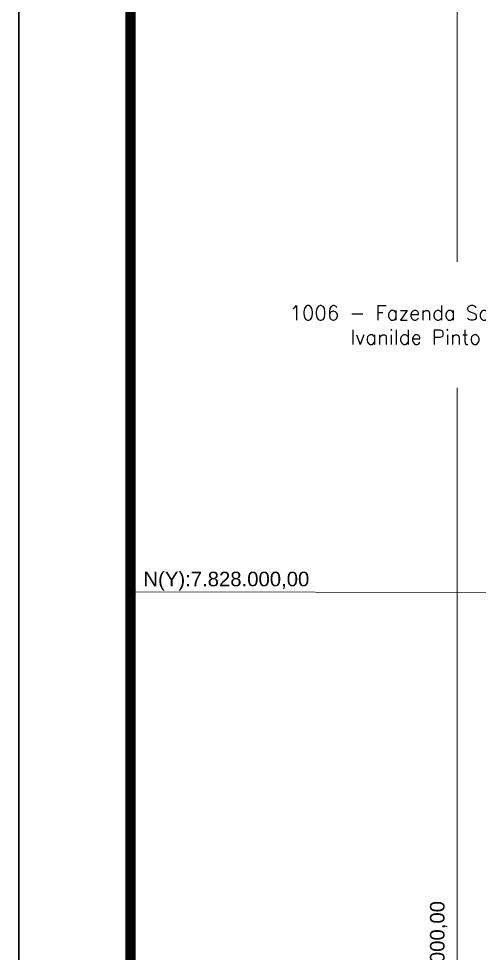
# Model space of a CAD drawing. Extents: x 744412 to 747562, y 7826855 to 7831310.
# Drawn here: x 744412 to 745030, y 7827513 to 7828767 of the extents above; entities that cross this region are included whole.
import ezdxf
from ezdxf.enums import TextEntityAlignment as Align

# ---------------------------------------------------------------- set-up
doc = ezdxf.new("R2010")
doc.units = 0
doc.header["$MEASUREMENT"] = 0
doc.linetypes.add('CONTINUO', pattern=[0])
doc.linetypes.add('LIN0', pattern=[0])
doc.layers.add('MALHA', color=8, linetype='Continuous', lineweight=9)
doc.layers.add('MARGEM', color=7, linetype='CONTINUO')
doc.layers.add('TXT_DIVERSOS', color=7, linetype='Continuous')
doc.styles.add('Simplex', font='simplex.shx')
doc.styles.get("Standard").update_dxf_attribs({"font": 'arial.ttf'})

msp = doc.modelspace()

# ---------------------------------------------------------------- linework, layer by layer
at = {"layer": 'MALHA'}
for p, q in [((745000, 7828440.7), (745000, 7829486.7)), ((745000, 7827356.2), (745000, 7828271.3)), ((744561.6, 7827997.9), (745220.6, 7827996.6))]:
    msp.add_line(p, q, dxfattribs=at)
at = {"layer": 'MARGEM', "color": 174, "linetype": 'LIN0'}
msp.add_line((744411.6, 7826854.6), (744411.6, 7831309.6), dxfattribs=at)
at = {"layer": 'MARGEM', "color": 174, "linetype": 'LIN0', "flags": 128}
msp.add_lwpolyline([(747561.6, 7826854.6), (747561.6, 7831309.6), (744411.6, 7831309.6), (744411.6, 7826854.6)], close=True, dxfattribs=at)
at = {"layer": 'MARGEM', "color": 174, "linetype": 'LIN0', "const_width": 13.6, "flags": 128}
msp.add_lwpolyline([(747411.6, 7827356.2), (747411.6, 7831159.6), (744561.6, 7831159.6), (744561.6, 7827356.2)], close=True, dxfattribs=at)

# ---------------------------------------------------------------- texts
at = {"layer": 'MALHA'}
msp.add_text('N(Y):7.828.000,00', height=19.5, dxfattribs=at).set_placement((744801.6, 7828015), align=Align.MIDDLE_RIGHT)
msp.add_text('E(X):745.000,00', height=19.5, rotation=90, dxfattribs=at).set_placement((744973.3, 7827582.9), align=Align.MIDDLE_RIGHT)
at = {"layer": 'TXT_DIVERSOS', "linetype": 'Continuous', "insert": (744980.6, 7828381.8), "char_height": 19.5, "width": 459.794, "attachment_point": 2, "style": 'Simplex'}
msp.add_mtext('1006 - Fazenda Santa Helena Ivanilde Pinto Neto', dxfattribs=at)

doc.saveas('drawing.dxf')
